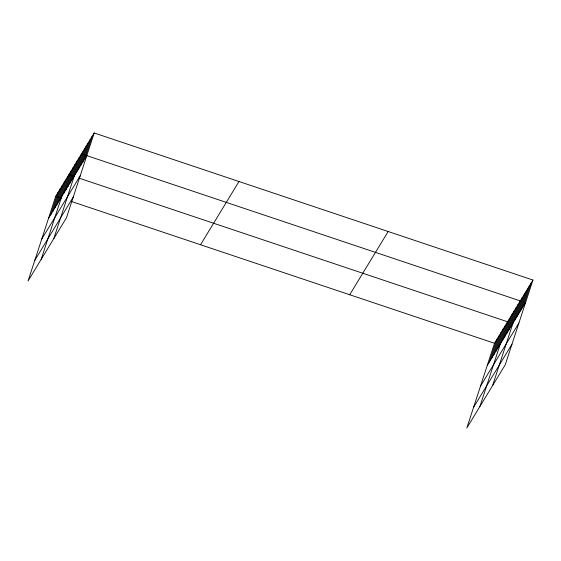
<?xml version="1.0" encoding="UTF-8"?>
<svg xmlns="http://www.w3.org/2000/svg" width="561" height="561" viewBox="0 0 561 561"><rect width="100%" height="100%" fill="white"/><g stroke="black" fill="none" stroke-linecap="round" stroke-linejoin="round"><path stroke-width="0.84" d="M94.192 132.978L55.749 196.224L28.05 280.963L66.493 217.724L94.192 132.978L532.95 280.037L505.251 364.776L466.808 428.022L494.507 343.276L532.95 280.037M50.644 214.919L57.923 192.64M52.825 211.336L60.104 189.057M54.999 207.752L62.285 185.474M57.18 204.169L64.459 181.883M59.354 200.586L66.64 178.3M41.121 259.463L68.821 174.716L74.606 176.659M63.652 193.524L70.931 171.238M65.763 190.046L73.049 167.76M67.881 186.568L75.16 164.282M69.992 183.089L77.278 160.804M72.11 179.611L79.389 157.325M53.807 238.593L81.506 153.847L520.264 300.906L492.565 385.645M76.331 172.655L83.617 150.369M78.449 169.177L85.735 146.891M80.56 165.698L87.846 143.413M82.677 162.22L89.963 139.934M84.788 158.742L92.074 136.456M489.402 361.978L496.688 339.693M491.583 358.395L498.869 336.109M493.764 354.811L501.043 332.526M495.938 351.228L503.224 328.942M498.119 347.645L505.398 325.359M479.879 406.522L507.579 321.776L78.743 178.047M502.411 340.583L509.697 318.297M504.528 337.105L511.807 314.819M506.639 333.627L513.925 311.341M508.757 330.141L516.036 307.863M510.868 326.663L518.154 304.385M515.096 319.707L522.382 297.428M517.207 316.229L524.493 293.95M519.325 312.75L526.611 290.472M521.435 309.272L528.721 286.994M523.553 305.794L530.839 283.515M48.463 218.502L86.906 155.264M41.731 239.112L80.167 175.874M34.789 260.353L73.225 197.107M200.536 244.75L238.979 181.505M349.72 294.749L388.156 231.511M487.228 365.562L525.664 302.316M480.489 386.171L518.932 322.933M473.547 407.412L511.99 344.166M55.749 196.224L61.542 198.159M71.471 201.49L494.507 343.276"/></g></svg>
